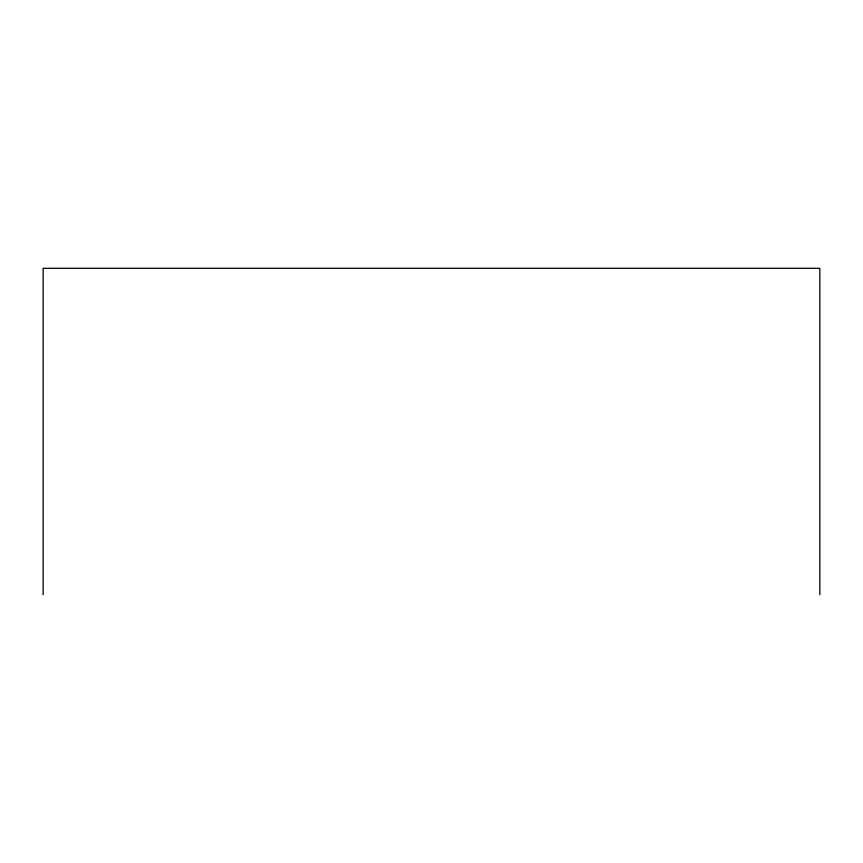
<?xml version="1.0" encoding="UTF-8"?>
<svg xmlns="http://www.w3.org/2000/svg" width="863" height="863" viewBox="0 0 863 863"><rect width="100%" height="100%" fill="white"/><g stroke="black" fill="none" stroke-linecap="round" stroke-linejoin="round"><path stroke-width="1.29" d="M819.85 594.683L819.85 268.317L43.15 268.317L43.15 594.683"/></g></svg>
